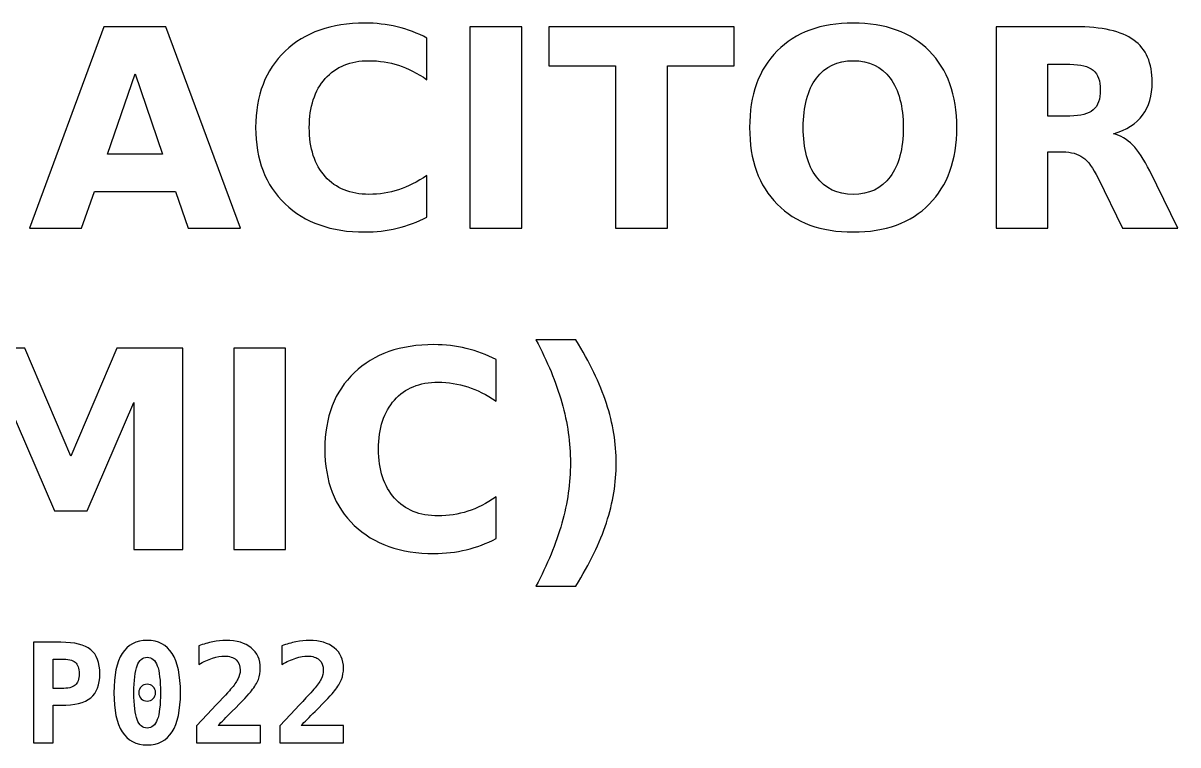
# Model space of a CAD drawing. Header units: centimetres. Extents: x -11.47 to -9.51, y -15.12 to -13.95.
# Drawn here: x -10.348 to -9.512, y -14.477 to -13.954 of the extents above; entities that cross this region are included whole.
import ezdxf

# ---------------------------------------------------------------- set-up
doc = ezdxf.new("R2010")
doc.units = ezdxf.units.CM
doc.header["$MEASUREMENT"] = 0
doc.layers.add('Layer 1', color=7, linetype='Continuous')

msp = doc.modelspace()

# ---------------------------------------------------------------- linework, layer by layer
at = {"layer": 'Layer 1', "color": 250}
for points, knots in [([(-10.23715, -14.07632), (-10.23715, -14.07632), (-10.29595, -14.07632), (-10.29595, -14.07632), (-10.29595, -14.07632), (-10.29595, -14.07632), (-10.30521, -14.10285), (-10.30521, -14.10285), (-10.30521, -14.10285), (-10.30521, -14.10285), (-10.34301, -14.10285), (-10.34301, -14.10285), (-10.34301, -14.10285), (-10.34301, -14.10285), (-10.28901, -13.95705), (-10.28901, -13.95705), (-10.28901, -13.95705), (-10.28901, -13.95705), (-10.24418, -13.95705), (-10.24418, -13.95705), (-10.24418, -13.95705), (-10.24418, -13.95705), (-10.19018, -14.10285), (-10.19018, -14.10285), (-10.19018, -14.10285), (-10.19018, -14.10285), (-10.22798, -14.10285), (-10.22798, -14.10285), (-10.22798, -14.10285), (-10.22798, -14.10285), (-10.23715, -14.07632), (-10.23715, -14.07632)], [0, 0, 0, 0, 0.125, 0.125, 0.125, 0.125, 0.25, 0.25, 0.25, 0.25, 0.375, 0.375, 0.375, 0.375, 0.5, 0.5, 0.5, 0.5, 0.625, 0.625, 0.625, 0.625, 0.75, 0.75, 0.75, 0.75, 0.875, 0.875, 0.875, 0.875, 1, 1, 1, 1]), ([(-10.05518, -14.09485), (-10.06208, -14.09842), (-10.06928, -14.10112), (-10.07678, -14.10295), (-10.07678, -14.10295), (-10.08425, -14.10478), (-10.09208, -14.10568), (-10.10021, -14.10568), (-10.10021, -14.10568), (-10.12448, -14.10568), (-10.14371, -14.09888), (-10.15791, -14.08532), (-10.15791, -14.08532), (-10.17211, -14.07175), (-10.17921, -14.05335), (-10.17921, -14.03008), (-10.17921, -14.03008), (-10.17921, -14.00678), (-10.17211, -13.98835), (-10.15791, -13.97478), (-10.15791, -13.97478), (-10.14371, -13.96122), (-10.12448, -13.95442), (-10.10021, -13.95442), (-10.10021, -13.95442), (-10.09208, -13.95442), (-10.08425, -13.95532), (-10.07678, -13.95715), (-10.07678, -13.95715), (-10.06928, -13.95898), (-10.06208, -13.96168), (-10.05518, -13.96525), (-10.05518, -13.96525), (-10.05518, -13.96525), (-10.05518, -13.99542), (-10.05518, -13.99542), (-10.05518, -13.99542), (-10.06215, -13.99065), (-10.06901, -13.98718), (-10.07578, -13.98498), (-10.07578, -13.98498), (-10.08255, -13.98275), (-10.08968, -13.98165), (-10.09718, -13.98165), (-10.09718, -13.98165), (-10.11058, -13.98165), (-10.12115, -13.98595), (-10.12881, -13.99455), (-10.12881, -13.99455), (-10.13651, -14.00315), (-10.14035, -14.01498), (-10.14035, -14.03008), (-10.14035, -14.03008), (-10.14035, -14.04515), (-10.13651, -14.05695), (-10.12881, -14.06555), (-10.12881, -14.06555), (-10.12115, -14.07415), (-10.11058, -14.07845), (-10.09718, -14.07845), (-10.09718, -14.07845), (-10.08968, -14.07845), (-10.08255, -14.07735), (-10.07578, -14.07512), (-10.07578, -14.07512), (-10.06901, -14.07292), (-10.06215, -14.06945), (-10.05518, -14.06468), (-10.05518, -14.06468), (-10.05518, -14.06468), (-10.05518, -14.09485), (-10.05518, -14.09485)], [0, 0, 0, 0, 0.055556, 0.055556, 0.055556, 0.055556, 0.111111, 0.111111, 0.111111, 0.111111, 0.166667, 0.166667, 0.166667, 0.166667, 0.222222, 0.222222, 0.222222, 0.222222, 0.277778, 0.277778, 0.277778, 0.277778, 0.333333, 0.333333, 0.333333, 0.333333, 0.388889, 0.388889, 0.388889, 0.388889, 0.444444, 0.444444, 0.444444, 0.444444, 0.5, 0.5, 0.5, 0.5, 0.555556, 0.555556, 0.555556, 0.555556, 0.611111, 0.611111, 0.611111, 0.611111, 0.666667, 0.666667, 0.666667, 0.666667, 0.722222, 0.722222, 0.722222, 0.722222, 0.777778, 0.777778, 0.777778, 0.777778, 0.833333, 0.833333, 0.833333, 0.833333, 0.888889, 0.888889, 0.888889, 0.888889, 0.944444, 0.944444, 0.944444, 0.944444, 1, 1, 1, 1]), ([(-10.02404, -13.95705), (-10.02404, -13.95705), (-9.98644, -13.95705), (-9.98644, -13.95705), (-9.98644, -13.95705), (-9.98644, -13.95705), (-9.98644, -14.10285), (-9.98644, -14.10285), (-9.98644, -14.10285), (-9.98644, -14.10285), (-10.02404, -14.10285), (-10.02404, -14.10285), (-10.02404, -14.10285), (-10.02404, -14.10285), (-10.02404, -13.95705), (-10.02404, -13.95705)], [0, 0, 0, 0, 0.25, 0.25, 0.25, 0.25, 0.5, 0.5, 0.5, 0.5, 0.75, 0.75, 0.75, 0.75, 1, 1, 1, 1]), ([(-9.96704, -13.95705), (-9.96704, -13.95705), (-9.83268, -13.95705), (-9.83268, -13.95705), (-9.83268, -13.95705), (-9.83268, -13.95705), (-9.83268, -13.98548), (-9.83268, -13.98548), (-9.83268, -13.98548), (-9.83268, -13.98548), (-9.88101, -13.98548), (-9.88101, -13.98548), (-9.88101, -13.98548), (-9.88101, -13.98548), (-9.88101, -14.10285), (-9.88101, -14.10285), (-9.88101, -14.10285), (-9.88101, -14.10285), (-9.91861, -14.10285), (-9.91861, -14.10285), (-9.91861, -14.10285), (-9.91861, -14.10285), (-9.91861, -13.98548), (-9.91861, -13.98548), (-9.91861, -13.98548), (-9.91861, -13.98548), (-9.96704, -13.98548), (-9.96704, -13.98548), (-9.96704, -13.98548), (-9.96704, -13.98548), (-9.96704, -13.95705), (-9.96704, -13.95705)], [0, 0, 0, 0, 0.125, 0.125, 0.125, 0.125, 0.25, 0.25, 0.25, 0.25, 0.375, 0.375, 0.375, 0.375, 0.5, 0.5, 0.5, 0.5, 0.625, 0.625, 0.625, 0.625, 0.75, 0.75, 0.75, 0.75, 0.875, 0.875, 0.875, 0.875, 1, 1, 1, 1]), ([(-9.74661, -13.95442), (-9.72318, -13.95442), (-9.70481, -13.96112), (-9.69155, -13.97455), (-9.69155, -13.97455), (-9.67825, -13.98795), (-9.67161, -14.00645), (-9.67161, -14.03008), (-9.67161, -14.03008), (-9.67161, -14.05365), (-9.67825, -14.07215), (-9.69155, -14.08555), (-9.69155, -14.08555), (-9.70481, -14.09898), (-9.72318, -14.10568), (-9.74661, -14.10568), (-9.74661, -14.10568), (-9.76998, -14.10568), (-9.78831, -14.09898), (-9.80165, -14.08555), (-9.80165, -14.08555), (-9.81495, -14.07215), (-9.82161, -14.05365), (-9.82161, -14.03008), (-9.82161, -14.03008), (-9.82161, -14.00645), (-9.81495, -13.98795), (-9.80165, -13.97455), (-9.80165, -13.97455), (-9.78831, -13.96112), (-9.76998, -13.95442), (-9.74661, -13.95442)], [0, 0, 0, 0, 0.125, 0.125, 0.125, 0.125, 0.25, 0.25, 0.25, 0.25, 0.375, 0.375, 0.375, 0.375, 0.5, 0.5, 0.5, 0.5, 0.625, 0.625, 0.625, 0.625, 0.75, 0.75, 0.75, 0.75, 0.875, 0.875, 0.875, 0.875, 1, 1, 1, 1]), ([(-9.60558, -14.04768), (-9.60558, -14.04768), (-9.60558, -14.10285), (-9.60558, -14.10285), (-9.60558, -14.10285), (-9.60558, -14.10285), (-9.64318, -14.10285), (-9.64318, -14.10285), (-9.64318, -14.10285), (-9.64318, -14.10285), (-9.64318, -13.95705), (-9.64318, -13.95705), (-9.64318, -13.95705), (-9.64318, -13.95705), (-9.58575, -13.95705), (-9.58575, -13.95705), (-9.58575, -13.95705), (-9.56655, -13.95705), (-9.55245, -13.96028), (-9.54352, -13.96672), (-9.54352, -13.96672), (-9.53455, -13.97315), (-9.53008, -13.98335), (-9.53008, -13.99728), (-9.53008, -13.99728), (-9.53008, -14.00692), (-9.53242, -14.01485), (-9.53705, -14.02102), (-9.53705, -14.02102), (-9.54172, -14.02722), (-9.54875, -14.03178), (-9.55812, -14.03468), (-9.55812, -14.03468), (-9.55298, -14.03588), (-9.54835, -14.03852), (-9.54428, -14.04265), (-9.54428, -14.04265), (-9.54022, -14.04678), (-9.53612, -14.05305), (-9.53195, -14.06145), (-9.53195, -14.06145), (-9.53195, -14.06145), (-9.51152, -14.10285), (-9.51152, -14.10285), (-9.51152, -14.10285), (-9.51152, -14.10285), (-9.55158, -14.10285), (-9.55158, -14.10285), (-9.55158, -14.10285), (-9.55158, -14.10285), (-9.56935, -14.06662), (-9.56935, -14.06662), (-9.56935, -14.06662), (-9.57292, -14.05935), (-9.57655, -14.05435), (-9.58025, -14.05168), (-9.58025, -14.05168), (-9.58392, -14.04902), (-9.58882, -14.04768), (-9.59495, -14.04768), (-9.59495, -14.04768), (-9.59495, -14.04768), (-9.60558, -14.04768), (-9.60558, -14.04768)], [0, 0, 0, 0, 0.0625, 0.0625, 0.0625, 0.0625, 0.125, 0.125, 0.125, 0.125, 0.1875, 0.1875, 0.1875, 0.1875, 0.25, 0.25, 0.25, 0.25, 0.3125, 0.3125, 0.3125, 0.3125, 0.375, 0.375, 0.375, 0.375, 0.4375, 0.4375, 0.4375, 0.4375, 0.5, 0.5, 0.5, 0.5, 0.5625, 0.5625, 0.5625, 0.5625, 0.625, 0.625, 0.625, 0.625, 0.6875, 0.6875, 0.6875, 0.6875, 0.75, 0.75, 0.75, 0.75, 0.8125, 0.8125, 0.8125, 0.8125, 0.875, 0.875, 0.875, 0.875, 0.9375, 0.9375, 0.9375, 0.9375, 1, 1, 1, 1]), ([(-9.74661, -13.98165), (-9.75808, -13.98165), (-9.76695, -13.98588), (-9.77328, -13.99435), (-9.77328, -13.99435), (-9.77958, -14.00282), (-9.78275, -14.01472), (-9.78275, -14.03008), (-9.78275, -14.03008), (-9.78275, -14.04542), (-9.77958, -14.05728), (-9.77328, -14.06575), (-9.77328, -14.06575), (-9.76695, -14.07422), (-9.75808, -14.07845), (-9.74661, -14.07845), (-9.74661, -14.07845), (-9.73508, -14.07845), (-9.72618, -14.07422), (-9.71985, -14.06575), (-9.71985, -14.06575), (-9.71355, -14.05728), (-9.71038, -14.04542), (-9.71038, -14.03008), (-9.71038, -14.03008), (-9.71038, -14.01472), (-9.71355, -14.00282), (-9.71985, -13.99435), (-9.71985, -13.99435), (-9.72618, -13.98588), (-9.73508, -13.98165), (-9.74661, -13.98165)], [0, 0, 0, 0, 0.125, 0.125, 0.125, 0.125, 0.25, 0.25, 0.25, 0.25, 0.375, 0.375, 0.375, 0.375, 0.5, 0.5, 0.5, 0.5, 0.625, 0.625, 0.625, 0.625, 0.75, 0.75, 0.75, 0.75, 0.875, 0.875, 0.875, 0.875, 1, 1, 1, 1]), ([(-9.58975, -14.02172), (-9.58188, -14.02172), (-9.57622, -14.02025), (-9.57282, -14.01732), (-9.57282, -14.01732), (-9.56938, -14.01438), (-9.56768, -14.00955), (-9.56768, -14.00285), (-9.56768, -14.00285), (-9.56768, -13.99622), (-9.56938, -13.99145), (-9.57282, -13.98858), (-9.57282, -13.98858), (-9.57622, -13.98572), (-9.58188, -13.98428), (-9.58975, -13.98428), (-9.58975, -13.98428), (-9.58975, -13.98428), (-9.60558, -13.98428), (-9.60558, -13.98428), (-9.60558, -13.98428), (-9.60558, -13.98428), (-9.60558, -14.02172), (-9.60558, -14.02172), (-9.60558, -14.02172), (-9.60558, -14.02172), (-9.58975, -14.02172), (-9.58975, -14.02172)], [0, 0, 0, 0, 0.142857, 0.142857, 0.142857, 0.142857, 0.285714, 0.285714, 0.285714, 0.285714, 0.428571, 0.428571, 0.428571, 0.428571, 0.571429, 0.571429, 0.571429, 0.571429, 0.714286, 0.714286, 0.714286, 0.714286, 0.857143, 0.857143, 0.857143, 0.857143, 1, 1, 1, 1]), ([(-10.28658, -14.04925), (-10.28658, -14.04925), (-10.24661, -14.04925), (-10.24661, -14.04925), (-10.24661, -14.04925), (-10.24661, -14.04925), (-10.26655, -13.99125), (-10.26655, -13.99125), (-10.26655, -13.99125), (-10.26655, -13.99125), (-10.28658, -14.04925), (-10.28658, -14.04925)], [0, 0, 0, 0, 0.333333, 0.333333, 0.333333, 0.333333, 0.666667, 0.666667, 0.666667, 0.666667, 1, 1, 1, 1]), ([(-10.0051, -14.32765), (-10.012, -14.33122), (-10.0192, -14.33392), (-10.0267, -14.33575), (-10.0267, -14.33575), (-10.03417, -14.33758), (-10.042, -14.33848), (-10.05013, -14.33848), (-10.05013, -14.33848), (-10.0744, -14.33848), (-10.09363, -14.33168), (-10.10783, -14.31812), (-10.10783, -14.31812), (-10.12203, -14.30455), (-10.12913, -14.28615), (-10.12913, -14.26288), (-10.12913, -14.26288), (-10.12913, -14.23958), (-10.12203, -14.22115), (-10.10783, -14.20758), (-10.10783, -14.20758), (-10.09363, -14.19402), (-10.0744, -14.18722), (-10.05013, -14.18722), (-10.05013, -14.18722), (-10.042, -14.18722), (-10.03417, -14.18812), (-10.0267, -14.18995), (-10.0267, -14.18995), (-10.0192, -14.19178), (-10.012, -14.19448), (-10.0051, -14.19805), (-10.0051, -14.19805), (-10.0051, -14.19805), (-10.0051, -14.22822), (-10.0051, -14.22822), (-10.0051, -14.22822), (-10.01207, -14.22345), (-10.01893, -14.21998), (-10.0257, -14.21778), (-10.0257, -14.21778), (-10.03247, -14.21555), (-10.0396, -14.21445), (-10.0471, -14.21445), (-10.0471, -14.21445), (-10.0605, -14.21445), (-10.07107, -14.21875), (-10.07873, -14.22735), (-10.07873, -14.22735), (-10.08643, -14.23595), (-10.09027, -14.24778), (-10.09027, -14.26288), (-10.09027, -14.26288), (-10.09027, -14.27795), (-10.08643, -14.28975), (-10.07873, -14.29835), (-10.07873, -14.29835), (-10.07107, -14.30695), (-10.0605, -14.31125), (-10.0471, -14.31125), (-10.0471, -14.31125), (-10.0396, -14.31125), (-10.03247, -14.31015), (-10.0257, -14.30792), (-10.0257, -14.30792), (-10.01893, -14.30572), (-10.01207, -14.30225), (-10.0051, -14.29748), (-10.0051, -14.29748), (-10.0051, -14.29748), (-10.0051, -14.32765), (-10.0051, -14.32765)], [0, 0, 0, 0, 0.055556, 0.055556, 0.055556, 0.055556, 0.111111, 0.111111, 0.111111, 0.111111, 0.166667, 0.166667, 0.166667, 0.166667, 0.222222, 0.222222, 0.222222, 0.222222, 0.277778, 0.277778, 0.277778, 0.277778, 0.333333, 0.333333, 0.333333, 0.333333, 0.388889, 0.388889, 0.388889, 0.388889, 0.444444, 0.444444, 0.444444, 0.444444, 0.5, 0.5, 0.5, 0.5, 0.555556, 0.555556, 0.555556, 0.555556, 0.611111, 0.611111, 0.611111, 0.611111, 0.666667, 0.666667, 0.666667, 0.666667, 0.722222, 0.722222, 0.722222, 0.722222, 0.777778, 0.777778, 0.777778, 0.777778, 0.833333, 0.833333, 0.833333, 0.833333, 0.888889, 0.888889, 0.888889, 0.888889, 0.944444, 0.944444, 0.944444, 0.944444, 1, 1, 1, 1]), ([(-9.97633, -14.36202), (-9.968, -14.34652), (-9.96173, -14.33138), (-9.95756, -14.31662), (-9.95756, -14.31662), (-9.9534, -14.30182), (-9.95133, -14.28725), (-9.95133, -14.27285), (-9.95133, -14.27285), (-9.95133, -14.25845), (-9.9534, -14.24388), (-9.95756, -14.22915), (-9.95756, -14.22915), (-9.96173, -14.21442), (-9.968, -14.19932), (-9.97633, -14.18388), (-9.97633, -14.18388), (-9.97633, -14.18388), (-9.94733, -14.18388), (-9.94733, -14.18388), (-9.94733, -14.18388), (-9.93743, -14.19985), (-9.9301, -14.21512), (-9.9253, -14.22975), (-9.9253, -14.22975), (-9.92053, -14.24435), (-9.91813, -14.25878), (-9.91813, -14.27305), (-9.91813, -14.27305), (-9.91813, -14.28732), (-9.9205, -14.30168), (-9.92526, -14.31615), (-9.92526, -14.31615), (-9.93, -14.33065), (-9.93736, -14.34595), (-9.94733, -14.36202), (-9.94733, -14.36202), (-9.94733, -14.36202), (-9.97633, -14.36202), (-9.97633, -14.36202)], [0, 0, 0, 0, 0.1, 0.1, 0.1, 0.1, 0.2, 0.2, 0.2, 0.2, 0.3, 0.3, 0.3, 0.3, 0.4, 0.4, 0.4, 0.4, 0.5, 0.5, 0.5, 0.5, 0.6, 0.6, 0.6, 0.6, 0.7, 0.7, 0.7, 0.7, 0.8, 0.8, 0.8, 0.8, 0.9, 0.9, 0.9, 0.9, 1, 1, 1, 1]), ([(-10.39416, -14.18985), (-10.39416, -14.18985), (-10.34633, -14.18985), (-10.34633, -14.18985), (-10.34633, -14.18985), (-10.34633, -14.18985), (-10.3131, -14.26788), (-10.3131, -14.26788), (-10.3131, -14.26788), (-10.3131, -14.26788), (-10.2797, -14.18985), (-10.2797, -14.18985), (-10.2797, -14.18985), (-10.2797, -14.18985), (-10.23196, -14.18985), (-10.23196, -14.18985), (-10.23196, -14.18985), (-10.23196, -14.18985), (-10.23196, -14.33565), (-10.23196, -14.33565), (-10.23196, -14.33565), (-10.23196, -14.33565), (-10.2675, -14.33565), (-10.2675, -14.33565), (-10.2675, -14.33565), (-10.2675, -14.33565), (-10.2675, -14.22902), (-10.2675, -14.22902), (-10.2675, -14.22902), (-10.2675, -14.22902), (-10.3011, -14.30762), (-10.3011, -14.30762), (-10.3011, -14.30762), (-10.3011, -14.30762), (-10.32493, -14.30762), (-10.32493, -14.30762), (-10.32493, -14.30762), (-10.32493, -14.30762), (-10.35853, -14.22902), (-10.35853, -14.22902), (-10.35853, -14.22902), (-10.35853, -14.22902), (-10.35853, -14.33565), (-10.35853, -14.33565), (-10.35853, -14.33565), (-10.35853, -14.33565), (-10.39416, -14.33565), (-10.39416, -14.33565), (-10.39416, -14.33565), (-10.39416, -14.33565), (-10.39416, -14.18985), (-10.39416, -14.18985)], [0, 0, 0, 0, 0.076923, 0.076923, 0.076923, 0.076923, 0.153846, 0.153846, 0.153846, 0.153846, 0.230769, 0.230769, 0.230769, 0.230769, 0.307692, 0.307692, 0.307692, 0.307692, 0.384615, 0.384615, 0.384615, 0.384615, 0.461538, 0.461538, 0.461538, 0.461538, 0.538462, 0.538462, 0.538462, 0.538462, 0.615385, 0.615385, 0.615385, 0.615385, 0.692308, 0.692308, 0.692308, 0.692308, 0.769231, 0.769231, 0.769231, 0.769231, 0.846154, 0.846154, 0.846154, 0.846154, 0.923077, 0.923077, 0.923077, 0.923077, 1, 1, 1, 1]), ([(-10.19513, -14.18985), (-10.19513, -14.18985), (-10.15753, -14.18985), (-10.15753, -14.18985), (-10.15753, -14.18985), (-10.15753, -14.18985), (-10.15753, -14.33565), (-10.15753, -14.33565), (-10.15753, -14.33565), (-10.15753, -14.33565), (-10.19513, -14.33565), (-10.19513, -14.33565), (-10.19513, -14.33565), (-10.19513, -14.33565), (-10.19513, -14.18985), (-10.19513, -14.18985)], [0, 0, 0, 0, 0.25, 0.25, 0.25, 0.25, 0.5, 0.5, 0.5, 0.5, 0.75, 0.75, 0.75, 0.75, 1, 1, 1, 1]), ([(-10.34011, -14.40274), (-10.34011, -14.40274), (-10.32033, -14.40274), (-10.32033, -14.40274), (-10.32033, -14.40274), (-10.31028, -14.40274), (-10.30305, -14.40452), (-10.29863, -14.40811), (-10.29863, -14.40811), (-10.29421, -14.41169), (-10.29201, -14.41751), (-10.29201, -14.42554), (-10.29201, -14.42554), (-10.29201, -14.43357), (-10.29421, -14.43939), (-10.29863, -14.44297), (-10.29863, -14.44297), (-10.30305, -14.44656), (-10.31028, -14.44834), (-10.32033, -14.44834), (-10.32033, -14.44834), (-10.32033, -14.44834), (-10.32571, -14.44834), (-10.32571, -14.44834), (-10.32571, -14.44834), (-10.32571, -14.44834), (-10.32571, -14.47564), (-10.32571, -14.47564), (-10.32571, -14.47564), (-10.32571, -14.47564), (-10.34011, -14.47564), (-10.34011, -14.47564), (-10.34011, -14.47564), (-10.34011, -14.47564), (-10.34011, -14.40274), (-10.34011, -14.40274)], [0, 0, 0, 0, 0.111111, 0.111111, 0.111111, 0.111111, 0.222222, 0.222222, 0.222222, 0.222222, 0.333333, 0.333333, 0.333333, 0.333333, 0.444444, 0.444444, 0.444444, 0.444444, 0.555556, 0.555556, 0.555556, 0.555556, 0.666667, 0.666667, 0.666667, 0.666667, 0.777778, 0.777778, 0.777778, 0.777778, 0.888889, 0.888889, 0.888889, 0.888889, 1, 1, 1, 1]), ([(-10.28183, -14.43926), (-10.28183, -14.42664), (-10.27983, -14.41717), (-10.27583, -14.41087), (-10.27583, -14.41087), (-10.27181, -14.40457), (-10.2658, -14.40142), (-10.25775, -14.40142), (-10.25775, -14.40142), (-10.24968, -14.40142), (-10.24365, -14.40456), (-10.23963, -14.41084), (-10.23963, -14.41084), (-10.23563, -14.41712), (-10.23363, -14.42661), (-10.23363, -14.43926), (-10.23363, -14.43926), (-10.23363, -14.45189), (-10.23563, -14.46136), (-10.23963, -14.46764), (-10.23963, -14.46764), (-10.24365, -14.47392), (-10.24968, -14.47706), (-10.25775, -14.47706), (-10.25775, -14.47706), (-10.2658, -14.47706), (-10.27181, -14.47391), (-10.27583, -14.46761), (-10.27583, -14.46761), (-10.27983, -14.46131), (-10.28183, -14.45186), (-10.28183, -14.43926)], [0, 0, 0, 0, 0.125, 0.125, 0.125, 0.125, 0.25, 0.25, 0.25, 0.25, 0.375, 0.375, 0.375, 0.375, 0.5, 0.5, 0.5, 0.5, 0.625, 0.625, 0.625, 0.625, 0.75, 0.75, 0.75, 0.75, 0.875, 0.875, 0.875, 0.875, 1, 1, 1, 1]), ([(-10.20645, -14.46294), (-10.20645, -14.46294), (-10.17573, -14.46294), (-10.17573, -14.46294), (-10.17573, -14.46294), (-10.17573, -14.46294), (-10.17573, -14.47564), (-10.17573, -14.47564), (-10.17573, -14.47564), (-10.17573, -14.47564), (-10.22201, -14.47564), (-10.22201, -14.47564), (-10.22201, -14.47564), (-10.22201, -14.47564), (-10.22201, -14.46332), (-10.22201, -14.46332), (-10.22201, -14.46332), (-10.22201, -14.46332), (-10.2142, -14.45504), (-10.2142, -14.45504), (-10.2142, -14.45504), (-10.20493, -14.44517), (-10.1993, -14.43911), (-10.19731, -14.43682), (-10.19731, -14.43682), (-10.19488, -14.43402), (-10.19311, -14.43154), (-10.19205, -14.42937), (-10.19205, -14.42937), (-10.19096, -14.42721), (-10.19043, -14.42507), (-10.19043, -14.42296), (-10.19043, -14.42296), (-10.19043, -14.41971), (-10.19141, -14.41719), (-10.19338, -14.41542), (-10.19338, -14.41542), (-10.19535, -14.41364), (-10.19815, -14.41276), (-10.20175, -14.41276), (-10.20175, -14.41276), (-10.20433, -14.41276), (-10.20721, -14.41327), (-10.21041, -14.41429), (-10.21041, -14.41429), (-10.21363, -14.41532), (-10.21696, -14.41681), (-10.22045, -14.41876), (-10.22045, -14.41876), (-10.22045, -14.41876), (-10.22045, -14.40532), (-10.22045, -14.40532), (-10.22045, -14.40532), (-10.21696, -14.40406), (-10.21356, -14.40309), (-10.21021, -14.40242), (-10.21021, -14.40242), (-10.20688, -14.40176), (-10.20368, -14.40142), (-10.20063, -14.40142), (-10.20063, -14.40142), (-10.19291, -14.40142), (-10.18685, -14.40322), (-10.18245, -14.40682), (-10.18245, -14.40682), (-10.17803, -14.41041), (-10.17583, -14.41532), (-10.17583, -14.42154), (-10.17583, -14.42154), (-10.17583, -14.42441), (-10.17631, -14.42709), (-10.17726, -14.42959), (-10.17726, -14.42959), (-10.17823, -14.43211), (-10.17988, -14.43489), (-10.18223, -14.43794), (-10.18223, -14.43794), (-10.18395, -14.44016), (-10.18868, -14.44514), (-10.19643, -14.45289), (-10.19643, -14.45289), (-10.20063, -14.45707), (-10.20396, -14.46044), (-10.20645, -14.46294)], [0, 0, 0, 0, 0.047619, 0.047619, 0.047619, 0.047619, 0.095238, 0.095238, 0.095238, 0.095238, 0.142857, 0.142857, 0.142857, 0.142857, 0.190476, 0.190476, 0.190476, 0.190476, 0.238095, 0.238095, 0.238095, 0.238095, 0.285714, 0.285714, 0.285714, 0.285714, 0.333333, 0.333333, 0.333333, 0.333333, 0.380952, 0.380952, 0.380952, 0.380952, 0.428571, 0.428571, 0.428571, 0.428571, 0.47619, 0.47619, 0.47619, 0.47619, 0.52381, 0.52381, 0.52381, 0.52381, 0.571429, 0.571429, 0.571429, 0.571429, 0.619048, 0.619048, 0.619048, 0.619048, 0.666667, 0.666667, 0.666667, 0.666667, 0.714286, 0.714286, 0.714286, 0.714286, 0.761905, 0.761905, 0.761905, 0.761905, 0.809524, 0.809524, 0.809524, 0.809524, 0.857143, 0.857143, 0.857143, 0.857143, 0.904762, 0.904762, 0.904762, 0.904762, 0.952381, 0.952381, 0.952381, 0.952381, 1, 1, 1, 1]), ([(-10.14625, -14.46294), (-10.14625, -14.46294), (-10.11553, -14.46294), (-10.11553, -14.46294), (-10.11553, -14.46294), (-10.11553, -14.46294), (-10.11553, -14.47564), (-10.11553, -14.47564), (-10.11553, -14.47564), (-10.11553, -14.47564), (-10.16181, -14.47564), (-10.16181, -14.47564), (-10.16181, -14.47564), (-10.16181, -14.47564), (-10.16181, -14.46332), (-10.16181, -14.46332), (-10.16181, -14.46332), (-10.16181, -14.46332), (-10.154, -14.45504), (-10.154, -14.45504), (-10.154, -14.45504), (-10.14473, -14.44517), (-10.1391, -14.43911), (-10.13711, -14.43682), (-10.13711, -14.43682), (-10.13468, -14.43402), (-10.13291, -14.43154), (-10.13185, -14.42937), (-10.13185, -14.42937), (-10.13076, -14.42721), (-10.13023, -14.42507), (-10.13023, -14.42296), (-10.13023, -14.42296), (-10.13023, -14.41971), (-10.13121, -14.41719), (-10.13318, -14.41542), (-10.13318, -14.41542), (-10.13515, -14.41364), (-10.13795, -14.41276), (-10.14155, -14.41276), (-10.14155, -14.41276), (-10.14413, -14.41276), (-10.14701, -14.41327), (-10.15021, -14.41429), (-10.15021, -14.41429), (-10.15343, -14.41532), (-10.15676, -14.41681), (-10.16025, -14.41876), (-10.16025, -14.41876), (-10.16025, -14.41876), (-10.16025, -14.40532), (-10.16025, -14.40532), (-10.16025, -14.40532), (-10.15676, -14.40406), (-10.15336, -14.40309), (-10.15001, -14.40242), (-10.15001, -14.40242), (-10.14668, -14.40176), (-10.14348, -14.40142), (-10.14043, -14.40142), (-10.14043, -14.40142), (-10.13271, -14.40142), (-10.12665, -14.40322), (-10.12225, -14.40682), (-10.12225, -14.40682), (-10.11783, -14.41041), (-10.11563, -14.41532), (-10.11563, -14.42154), (-10.11563, -14.42154), (-10.11563, -14.42441), (-10.11611, -14.42709), (-10.11706, -14.42959), (-10.11706, -14.42959), (-10.11803, -14.43211), (-10.11968, -14.43489), (-10.12203, -14.43794), (-10.12203, -14.43794), (-10.12375, -14.44016), (-10.12848, -14.44514), (-10.13623, -14.45289), (-10.13623, -14.45289), (-10.14043, -14.45707), (-10.14376, -14.46044), (-10.14625, -14.46294)], [0, 0, 0, 0, 0.047619, 0.047619, 0.047619, 0.047619, 0.095238, 0.095238, 0.095238, 0.095238, 0.142857, 0.142857, 0.142857, 0.142857, 0.190476, 0.190476, 0.190476, 0.190476, 0.238095, 0.238095, 0.238095, 0.238095, 0.285714, 0.285714, 0.285714, 0.285714, 0.333333, 0.333333, 0.333333, 0.333333, 0.380952, 0.380952, 0.380952, 0.380952, 0.428571, 0.428571, 0.428571, 0.428571, 0.47619, 0.47619, 0.47619, 0.47619, 0.52381, 0.52381, 0.52381, 0.52381, 0.571429, 0.571429, 0.571429, 0.571429, 0.619048, 0.619048, 0.619048, 0.619048, 0.666667, 0.666667, 0.666667, 0.666667, 0.714286, 0.714286, 0.714286, 0.714286, 0.761905, 0.761905, 0.761905, 0.761905, 0.809524, 0.809524, 0.809524, 0.809524, 0.857143, 0.857143, 0.857143, 0.857143, 0.904762, 0.904762, 0.904762, 0.904762, 0.952381, 0.952381, 0.952381, 0.952381, 1, 1, 1, 1]), ([(-10.25775, -14.41362), (-10.26108, -14.41362), (-10.2635, -14.41566), (-10.26503, -14.41972), (-10.26503, -14.41972), (-10.26656, -14.42381), (-10.26733, -14.43031), (-10.26733, -14.43926), (-10.26733, -14.43926), (-10.26733, -14.44819), (-10.26656, -14.45467), (-10.26503, -14.45876), (-10.26503, -14.45876), (-10.2635, -14.46282), (-10.26108, -14.46486), (-10.25775, -14.46486), (-10.25775, -14.46486), (-10.2544, -14.46486), (-10.25196, -14.46282), (-10.25043, -14.45876), (-10.25043, -14.45876), (-10.2489, -14.45467), (-10.24813, -14.44819), (-10.24813, -14.43926), (-10.24813, -14.43926), (-10.24813, -14.43031), (-10.2489, -14.42381), (-10.25043, -14.41972), (-10.25043, -14.41972), (-10.25196, -14.41566), (-10.2544, -14.41362), (-10.25775, -14.41362)], [0, 0, 0, 0, 0.125, 0.125, 0.125, 0.125, 0.25, 0.25, 0.25, 0.25, 0.375, 0.375, 0.375, 0.375, 0.5, 0.5, 0.5, 0.5, 0.625, 0.625, 0.625, 0.625, 0.75, 0.75, 0.75, 0.75, 0.875, 0.875, 0.875, 0.875, 1, 1, 1, 1]), ([(-10.32571, -14.41486), (-10.32571, -14.41486), (-10.32571, -14.43622), (-10.32571, -14.43622), (-10.32571, -14.43622), (-10.32571, -14.43622), (-10.3198, -14.43622), (-10.3198, -14.43622), (-10.3198, -14.43622), (-10.31508, -14.43622), (-10.31176, -14.43542), (-10.30986, -14.43384), (-10.30986, -14.43384), (-10.30795, -14.43224), (-10.307, -14.42947), (-10.307, -14.42554), (-10.307, -14.42554), (-10.307, -14.42161), (-10.30795, -14.41884), (-10.30986, -14.41724), (-10.30986, -14.41724), (-10.31176, -14.41566), (-10.31508, -14.41486), (-10.3198, -14.41486), (-10.3198, -14.41486), (-10.3198, -14.41486), (-10.32571, -14.41486), (-10.32571, -14.41486)], [0, 0, 0, 0, 0.142857, 0.142857, 0.142857, 0.142857, 0.285714, 0.285714, 0.285714, 0.285714, 0.428571, 0.428571, 0.428571, 0.428571, 0.571429, 0.571429, 0.571429, 0.571429, 0.714286, 0.714286, 0.714286, 0.714286, 0.857143, 0.857143, 0.857143, 0.857143, 1, 1, 1, 1]), ([(-10.26381, -14.43926), (-10.26381, -14.43754), (-10.26323, -14.43609), (-10.26205, -14.43492), (-10.26205, -14.43492), (-10.26088, -14.43374), (-10.25945, -14.43316), (-10.25775, -14.43316), (-10.25775, -14.43316), (-10.25603, -14.43316), (-10.25458, -14.43374), (-10.25341, -14.43492), (-10.25341, -14.43492), (-10.25223, -14.43609), (-10.25165, -14.43754), (-10.25165, -14.43926), (-10.25165, -14.43926), (-10.25165, -14.44096), (-10.25223, -14.44239), (-10.25341, -14.44356), (-10.25341, -14.44356), (-10.25458, -14.44474), (-10.25603, -14.44532), (-10.25775, -14.44532), (-10.25775, -14.44532), (-10.25945, -14.44532), (-10.26088, -14.44474), (-10.26205, -14.44359), (-10.26205, -14.44359), (-10.26323, -14.44244), (-10.26381, -14.44099), (-10.26381, -14.43926)], [0, 0, 0, 0, 0.125, 0.125, 0.125, 0.125, 0.25, 0.25, 0.25, 0.25, 0.375, 0.375, 0.375, 0.375, 0.5, 0.5, 0.5, 0.5, 0.625, 0.625, 0.625, 0.625, 0.75, 0.75, 0.75, 0.75, 0.875, 0.875, 0.875, 0.875, 1, 1, 1, 1])]:
    msp.add_open_spline(points, degree=3, knots=knots, dxfattribs=at)

doc.saveas('drawing.dxf')
